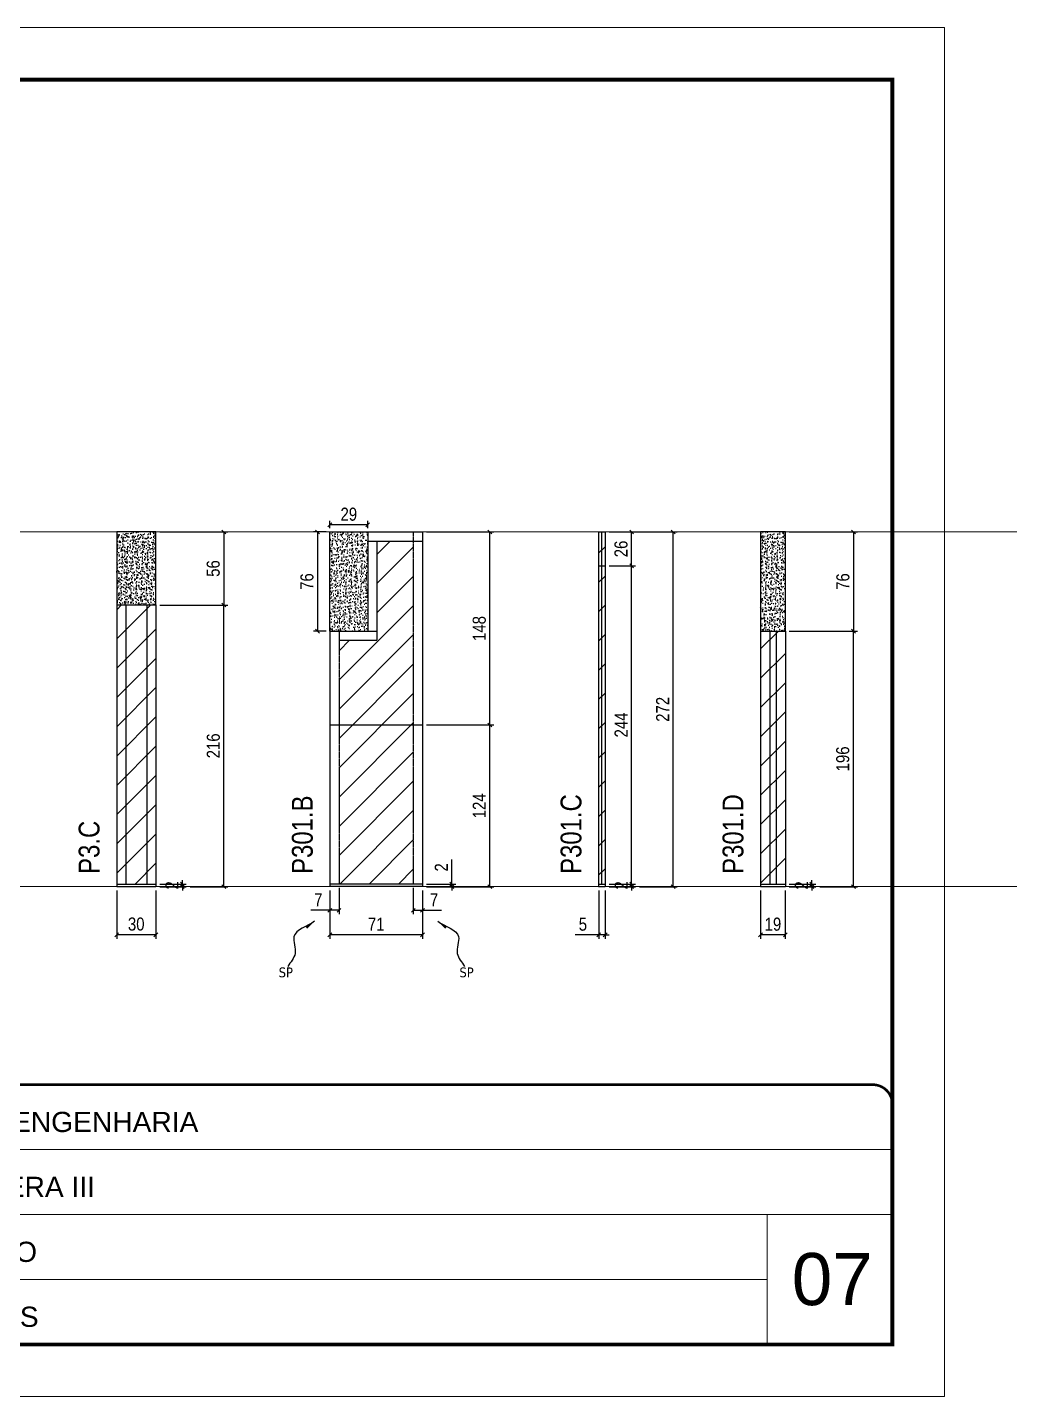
# Model space of a CAD drawing. Extents: x 2282 to 12463, y 760 to 16806.
# Drawn here: x 6850 to 7603, y 14543 to 15593 of the extents above; entities that cross this region are included whole.
import ezdxf

# ---------------------------------------------------------------- set-up
doc = ezdxf.new("R2010")
doc.units = 0
for name, pattern in [('CONTINUO', [0]), ('DASHED', [0.75, 0.5, -0.25]), ('HIDDEN', [0.375, 0.25, -0.125])]:
    doc.linetypes.add(name, pattern=pattern)
for name, color, linetype, lineweight in [('CARIMBO', 255, 'Continuous', 9), ('Folhas', 255, 'Continuous', 9), ('Hachura', 251, 'Continuous', 9), ('SARRAFO DE PRESSAO', 251, 'DASHED', 9)]:
    doc.layers.add(name, color=color, linetype=linetype, lineweight=lineweight)
for name, color, linetype in [('COTA', 241, 'Continuous'), ('NOMENCLATURA', 7, 'Continuous'), ('Painéis', 200, 'Continuous'), ('SARR_2.2x7', 40, 'Continuous'), ('SARR_EDITAR', 141, 'Continuous'), ('texto', 7, 'Continuous')]:
    doc.layers.add(name, color=color, linetype=linetype)
doc.styles.add('ARIAL', font='arial.ttf')
doc.styles.add('ARIAL_NARROW', font='ARIALN.TTF', dxfattribs={"height": 0.2})
doc.styles.add('COTA TECNICA', font='techl___.ttf', dxfattribs={"height": 10})
doc.styles.add('COTA TECNICA-50', font='techl___.ttf', dxfattribs={"height": 10})
doc.styles.get("Standard").update_dxf_attribs({"font": 'arial.ttf'})
doc.styles.add('Tecnologia', font='')
doc.styles.get('Tecnologia').set_extended_font_data('Forgotten Futurist')
doc.dimstyles.new('COTA PAINEL-50', dxfattribs={"dimtxt": 10, "dimasz": 3, "dimexe": 3, "dimexo": 3, "dimgap": 3, "dimtad": 1, "dimdec": 1, "dimzin": 12, "dimdsep": 46, "dimtxsty": 'COTA TECNICA-50', "dimblk1": 'OBLIQUE', "dimblk2": 'OBLIQUE', "dimsah": 1, "dimcen": 0.9, "dimclrd": 4, "dimclre": 4, "dimclrt": 240, "dimadec": 1, "dimazin": 3, "dimtfac": 1, "dimtdec": 1, "dimtmove": 0, "dimatfit": 3, "dimfxl": 1, "dimtolj": 1, "dimtzin": 12, "dimarcsym": 0})
doc.dimstyles.new('PAINEL', dxfattribs={"dimtxt": 10, "dimasz": 3, "dimexe": 3, "dimexo": 3, "dimgap": 3, "dimtad": 1, "dimdec": 1, "dimzin": 12, "dimdsep": 46, "dimtxsty": 'COTA TECNICA', "dimblk1": 'OBLIQUE', "dimblk2": 'OBLIQUE', "dimsah": 1, "dimcen": 0.9, "dimclrd": 4, "dimclre": 4, "dimclrt": 240, "dimadec": 1, "dimazin": 3, "dimtfac": 1, "dimtdec": 1, "dimtmove": 0, "dimatfit": 3, "dimfxl": 1, "dimtolj": 1, "dimtzin": 12, "dimarcsym": 0})
doc.dimstyles.get("Standard").update_dxf_attribs({"dimtxt": 0.18, "dimasz": 0.18, "dimexe": 0.18, "dimexo": 0.0625, "dimgap": 0.09, "dimtad": 0, "dimtih": 1, "dimtoh": 1, "dimdec": 4, "dimzin": 0, "dimdsep": 46, "dimtxsty": 'Standard', "dimcen": 0.09, "dimadec": 0, "dimazin": 0, "dimtfac": 1, "dimtdec": 4, "dimtofl": 0, "dimtmove": 0, "dimatfit": 3, "dimfxl": 1, "dimtolj": 1, "dimtzin": 0, "dimarcsym": 0})
pattern_1 = [(45, (0, 3445.725), (-11.22532, 11.22532), [])]

# ---------------------------------------------------------------- blocks, each defined once
blk = doc.blocks.new('9999999999')
at = {"color": 30, "linetype": 'CONTINUO'}
for p, q in [((98564.6, 34230.2), (98564.6, 34429.4)), ((98564.6, 34379.6), (99584, 34379.6)), ((98564.6, 34329.8), (99488, 34329.8)), ((99584, 34329.8), (99488, 34329.8)), ((99488, 34329.8), (99488, 34230.2)), ((98564.6, 34280), (99488, 34280))]:
    blk.add_line(p, q, dxfattribs=at)
at = {"color": 30, "linetype": 'CONTINUO', "const_width": 2}
blk.add_lwpolyline([(99584, 34230.2), (99584, 34414.4, 0.414214), (99569, 34429.4), (98229, 34429.4, 0.414214), (98214, 34414.4), (98214, 34245.2, 0.414214), (98229, 34230.2), (99584, 34230.2)], format="xyb", dxfattribs=at)
at = {"layer": 'Folhas'}
blk.add_lwpolyline([(98139, 34190.2), (99624, 34190.2), (99624, 35240.2), (98139, 35240.2)], close=True, dxfattribs=at)
at = {"layer": 'Folhas', "color": 30, "const_width": 3}
blk.add_lwpolyline([(98214, 34230.2), (99584, 34230.2), (99584, 35200.2), (98214, 35200.2)], close=True, dxfattribs=at)
at = {"color": 7, "linetype": 'Continuous', "ltscale": 5, "style": 'ARIAL'}
for s, height, p in [('UNITÁ ENGENHARIA', 15.483, (98837.7, 34393.1)), ('ITAQUERA III', 15.483, (98837.7, 34343.3)), ('TÉRREO', 15.48, (98837.7, 34293.5)), ('NOVA SISTEMAS CONSTRUTIVOS', 11.059, (98263.2, 34267.2)), ('PILARES', 15.48, (98837.7, 34243.7))]:
    blk.add_text(s, height=height, dxfattribs=at).set_placement(p)
at = {"layer": 'Folhas', "color": 7, "style": 'Tecnologia', "width": 1.5}
for s, p in [('CLIENTE:', (98573.7, 34397.2)), ('OBRA:', (98573.7, 34347.3)), ('PAVIMENTO:', (98573.7, 34297.5)), ('PROJETO:', (98573.7, 34247.7))]:
    blk.add_text(s, height=14, dxfattribs=at).set_placement(p)
blk = doc.blocks.new('_Oblique')
at = {"color": 0, "linetype": 'ByBlock', "lineweight": -2}
blk.add_line((-0.5, -0.5), (0.5, 0.5), dxfattribs=at)
blk = doc.blocks.new('*D82')
at = {"layer": 'COTA', "color": 4, "lineweight": -2, "transparency": 16777216}
for p, q in [((6951.3, 14935.6), (6971.7, 14935.6)), ((6951.3, 14933.6), (6971.7, 14933.6)), ((6968.7, 14935.6), (6968.7, 14938.6)), ((6968.7, 14933.6), (6968.7, 14935.6)), ((6968.7, 14933.6), (6968.7, 14930.6))]:
    blk.add_line(p, q, dxfattribs=at)
at = {"layer": 'Defpoints', "color": 0, "transparency": 16777216}
for p in [(6948.3, 14935.6), (6948.3, 14933.6), (6968.7, 14935.6)]:
    blk.add_point(p, dxfattribs=at)
at = {"layer": 'COTA', "color": 4, "lineweight": -2, "transparency": 16777216, "xscale": 3, "yscale": 3, "zscale": 3}
for p, rotation in [((6968.7, 14935.6), 270), ((6968.7, 14933.6), 90)]:
    blk.add_blockref('_Oblique', p, dxfattribs=dict(at, rotation=rotation))
at = {"layer": 'COTA', "color": 240, "transparency": 16777216, "insert": (6960.7, 14934.6), "char_height": 10, "attachment_point": 5, "rotation": 90, "style": 'COTA TECNICA-50'}
blk.add_mtext('\\A1;2', dxfattribs=at)
blk = doc.blocks.new('*D83')
at = {"layer": 'COTA', "color": 4, "linetype": 'ByBlock', "lineweight": -2, "transparency": 16777216}
for p, q in [((6951.3, 15149.6), (7003.6, 15149.6)), ((7000.6, 14933.6), (7000.6, 15149.6)), ((6974.7, 14933.6), (7003.6, 14933.6))]:
    blk.add_line(p, q, dxfattribs=at)
at = {"layer": 'Defpoints', "color": 0, "linetype": 'ByBlock', "transparency": 16777216}
for p in [(6948.3, 15149.6), (7000.6, 15149.6), (6971.7, 14933.6)]:
    blk.add_point(p, dxfattribs=at)
at = {"layer": 'COTA', "color": 4, "linetype": 'ByBlock', "lineweight": -2, "transparency": 16777216, "xscale": 3, "yscale": 3, "zscale": 3}
for p, rotation in [((7000.6, 15149.6), 90), ((7000.6, 14933.6), 270)]:
    blk.add_blockref('_Oblique', p, dxfattribs=dict(at, rotation=rotation))
at = {"layer": 'COTA', "color": 240, "linetype": 'ByBlock', "transparency": 16777216, "insert": (6992.5, 15041.6), "char_height": 10, "attachment_point": 5, "rotation": 90, "style": 'COTA TECNICA'}
blk.add_mtext('\\A1;216', dxfattribs=at)
blk = doc.blocks.new('*D105')
at = {"layer": 'COTA', "color": 4, "linetype": 'ByBlock', "lineweight": -2, "transparency": 16777216}
for p, q in [((6918.3, 14930.6), (6918.3, 14893.7)), ((6948.3, 14930.6), (6948.3, 14893.7)), ((6948.3, 14896.7), (6918.3, 14896.7))]:
    blk.add_line(p, q, dxfattribs=at)
at = {"layer": 'Defpoints', "color": 0, "linetype": 'ByBlock', "transparency": 16777216}
for p in [(6918.3, 14933.6), (6948.3, 14933.6), (6918.3, 14896.7)]:
    blk.add_point(p, dxfattribs=at)
at = {"layer": 'COTA', "color": 4, "linetype": 'ByBlock', "lineweight": -2, "transparency": 16777216, "xscale": 3, "yscale": 3, "zscale": 3, "rotation": 180}
blk.add_blockref('_Oblique', (6918.3, 14896.7), dxfattribs=at)
at = {"layer": 'COTA', "color": 4, "linetype": 'ByBlock', "lineweight": -2, "transparency": 16777216, "xscale": 3, "yscale": 3, "zscale": 3}
blk.add_blockref('_Oblique', (6948.3, 14896.7), dxfattribs=at)
at = {"layer": 'COTA', "color": 240, "linetype": 'ByBlock', "transparency": 16777216, "insert": (6933.3, 14904.9), "char_height": 10, "attachment_point": 5, "style": 'COTA TECNICA'}
blk.add_mtext('\\A1;30', dxfattribs=at)
blk = doc.blocks.new('*D106')
at = {"layer": 'COTA', "color": 4, "lineweight": -2, "transparency": 16777216}
for p, q in [((6951.3, 15205.6), (7003.6, 15205.6)), ((7000.6, 15205.6), (7000.6, 15149.6)), ((6951.3, 15149.6), (7003.6, 15149.6))]:
    blk.add_line(p, q, dxfattribs=at)
at = {"layer": 'Defpoints', "color": 0, "transparency": 16777216}
for p in [(6948.3, 15205.6), (6948.3, 15149.6), (7000.6, 15149.6)]:
    blk.add_point(p, dxfattribs=at)
at = {"layer": 'COTA', "color": 4, "lineweight": -2, "transparency": 16777216, "xscale": 3, "yscale": 3, "zscale": 3}
for p, rotation in [((7000.6, 15205.6), 90), ((7000.6, 15149.6), 270)]:
    blk.add_blockref('_Oblique', p, dxfattribs=dict(at, rotation=rotation))
at = {"layer": 'COTA', "color": 240, "transparency": 16777216, "insert": (6992.4, 15177.6), "char_height": 10, "attachment_point": 5, "rotation": 90, "style": 'COTA TECNICA'}
blk.add_mtext('\\A1;56', dxfattribs=at)
blk = doc.blocks.new('*D84')
at = {"layer": 'COTA', "color": 4, "lineweight": -2, "transparency": 16777216}
for p, q in [((7175.4, 14935.6), (7175.4, 14954.5)), ((7155.9, 14935.6), (7178.4, 14935.6)), ((7155.9, 14933.6), (7178.4, 14933.6)), ((7175.4, 14933.6), (7175.4, 14935.6)), ((7175.4, 14933.6), (7175.4, 14930.6))]:
    blk.add_line(p, q, dxfattribs=at)
at = {"layer": 'Defpoints', "color": 0, "transparency": 16777216}
for p in [(7152.9, 14935.6), (7152.9, 14933.6), (7175.4, 14933.6)]:
    blk.add_point(p, dxfattribs=at)
at = {"layer": 'COTA', "color": 4, "lineweight": -2, "transparency": 16777216, "xscale": 3, "yscale": 3, "zscale": 3}
for p, rotation in [((7175.4, 14935.6), 270), ((7175.4, 14933.6), 90)]:
    blk.add_blockref('_Oblique', p, dxfattribs=dict(at, rotation=rotation))
at = {"layer": 'COTA', "color": 240, "transparency": 16777216, "insert": (7167.4, 14948.4), "char_height": 10, "attachment_point": 5, "rotation": 90, "style": 'COTA TECNICA-50'}
blk.add_mtext('\\A1;2', dxfattribs=at)
blk = doc.blocks.new('*D85')
at = {"layer": 'COTA', "color": 4, "linetype": 'ByBlock', "lineweight": -2, "transparency": 16777216}
for p, q in [((7155.9, 15057.6), (7207.6, 15057.6)), ((7204.6, 14933.6), (7204.6, 15057.6)), ((7155.9, 14933.6), (7207.6, 14933.6))]:
    blk.add_line(p, q, dxfattribs=at)
at = {"layer": 'Defpoints', "color": 0, "linetype": 'ByBlock', "transparency": 16777216}
for p in [(7152.9, 15057.6), (7204.6, 15057.6), (7152.9, 14933.6)]:
    blk.add_point(p, dxfattribs=at)
at = {"layer": 'COTA', "color": 4, "linetype": 'ByBlock', "lineweight": -2, "transparency": 16777216, "xscale": 3, "yscale": 3, "zscale": 3}
for p, rotation in [((7204.6, 15057.6), 90), ((7204.6, 14933.6), 270)]:
    blk.add_blockref('_Oblique', p, dxfattribs=dict(at, rotation=rotation))
at = {"layer": 'COTA', "color": 240, "linetype": 'ByBlock', "transparency": 16777216, "insert": (7196.5, 14995.6), "char_height": 10, "attachment_point": 5, "rotation": 90, "style": 'COTA TECNICA'}
blk.add_mtext('\\A1;124', dxfattribs=at)
blk = doc.blocks.new('*D107')
at = {"layer": 'COTA', "color": 4, "linetype": 'ByBlock', "lineweight": -2, "transparency": 16777216}
for p, q in [((7155.9, 15205.6), (7207.6, 15205.6)), ((7204.6, 15057.6), (7204.6, 15205.6)), ((7155.9, 15057.6), (7207.6, 15057.6))]:
    blk.add_line(p, q, dxfattribs=at)
at = {"layer": 'Defpoints', "color": 0, "linetype": 'ByBlock', "transparency": 16777216}
for p in [(7152.9, 15205.6), (7204.6, 15205.6), (7152.9, 15057.6)]:
    blk.add_point(p, dxfattribs=at)
at = {"layer": 'COTA', "color": 4, "linetype": 'ByBlock', "lineweight": -2, "transparency": 16777216, "xscale": 3, "yscale": 3, "zscale": 3}
for p, rotation in [((7204.6, 15205.6), 90), ((7204.6, 15057.6), 270)]:
    blk.add_blockref('_Oblique', p, dxfattribs=dict(at, rotation=rotation))
at = {"layer": 'COTA', "color": 240, "linetype": 'ByBlock', "transparency": 16777216, "insert": (7196.5, 15131.6), "char_height": 10, "attachment_point": 5, "rotation": 90, "style": 'COTA TECNICA'}
blk.add_mtext('\\A1;148', dxfattribs=at)
blk = doc.blocks.new('*D112')
at = {"layer": 'COTA', "color": 4, "linetype": 'ByBlock', "lineweight": -2, "transparency": 16777216}
for p, q in [((7081.9, 14930.6), (7081.9, 14893.7)), ((7152.9, 14930.6), (7152.9, 14893.7)), ((7152.9, 14896.7), (7081.9, 14896.7))]:
    blk.add_line(p, q, dxfattribs=at)
at = {"layer": 'Defpoints', "color": 0, "linetype": 'ByBlock', "transparency": 16777216}
for p in [(7081.9, 14933.6), (7152.9, 14933.6), (7081.9, 14896.7)]:
    blk.add_point(p, dxfattribs=at)
at = {"layer": 'COTA', "color": 4, "linetype": 'ByBlock', "lineweight": -2, "transparency": 16777216, "xscale": 3, "yscale": 3, "zscale": 3, "rotation": 180}
blk.add_blockref('_Oblique', (7081.9, 14896.7), dxfattribs=at)
at = {"layer": 'COTA', "color": 4, "linetype": 'ByBlock', "lineweight": -2, "transparency": 16777216, "xscale": 3, "yscale": 3, "zscale": 3}
blk.add_blockref('_Oblique', (7152.9, 14896.7), dxfattribs=at)
at = {"layer": 'COTA', "color": 240, "linetype": 'ByBlock', "transparency": 16777216, "insert": (7117.4, 14904.8), "char_height": 10, "attachment_point": 5, "style": 'COTA TECNICA'}
blk.add_mtext('\\A1;71', dxfattribs=at)
blk = doc.blocks.new('*D89')
at = {"layer": 'COTA', "color": 4, "lineweight": -2, "transparency": 16777216}
for p, q in [((7088.9, 14932.6), (7088.9, 14912.5)), ((7081.9, 14930.6), (7081.9, 14912.5)), ((7081.9, 14915.5), (7067.2, 14915.5)), ((7088.9, 14915.5), (7081.9, 14915.5))]:
    blk.add_line(p, q, dxfattribs=at)
at = {"layer": 'Defpoints', "color": 0, "transparency": 16777216}
for p in [(7081.9, 14933.6), (7088.9, 14935.6), (7081.9, 14915.5)]:
    blk.add_point(p, dxfattribs=at)
at = {"layer": 'COTA', "color": 4, "lineweight": -2, "transparency": 16777216, "xscale": 3, "yscale": 3, "zscale": 3, "rotation": 180}
blk.add_blockref('_Oblique', (7081.9, 14915.5), dxfattribs=at)
at = {"layer": 'COTA', "color": 4, "lineweight": -2, "transparency": 16777216, "xscale": 3, "yscale": 3, "zscale": 3}
blk.add_blockref('_Oblique', (7088.9, 14915.5), dxfattribs=at)
at = {"layer": 'COTA', "color": 240, "transparency": 16777216, "insert": (7073, 14923.5), "char_height": 10, "attachment_point": 5, "style": 'COTA TECNICA-50'}
blk.add_mtext('\\A1;7', dxfattribs=at)
blk = doc.blocks.new('*D113')
at = {"layer": 'COTA', "color": 4, "lineweight": -2, "transparency": 16777216}
for p, q in [((7078.9, 15205.6), (7069.4, 15205.6)), ((7072.4, 15205.6), (7072.4, 15129.6)), ((7078.9, 15129.6), (7069.4, 15129.6))]:
    blk.add_line(p, q, dxfattribs=at)
at = {"layer": 'Defpoints', "color": 0, "transparency": 16777216}
for p in [(7081.9, 15205.6), (7072.4, 15129.6), (7081.9, 15129.6)]:
    blk.add_point(p, dxfattribs=at)
at = {"layer": 'COTA', "color": 4, "lineweight": -2, "transparency": 16777216, "xscale": 3, "yscale": 3, "zscale": 3}
for p, rotation in [((7072.4, 15205.6), 90), ((7072.4, 15129.6), 270)]:
    blk.add_blockref('_Oblique', p, dxfattribs=dict(at, rotation=rotation))
at = {"layer": 'COTA', "color": 240, "transparency": 16777216, "insert": (7064.3, 15167.6), "char_height": 10, "attachment_point": 5, "rotation": 90, "style": 'COTA TECNICA'}
blk.add_mtext('\\A1;76', dxfattribs=at)
blk = doc.blocks.new('*D114')
at = {"layer": 'COTA', "color": 4, "lineweight": -2, "transparency": 16777216}
for p, q in [((7081.9, 15208.6), (7081.9, 15214.1)), ((7110.9, 15211.1), (7081.9, 15211.1)), ((7110.9, 15208.6), (7110.9, 15214.1))]:
    blk.add_line(p, q, dxfattribs=at)
at = {"layer": 'Defpoints', "color": 0, "transparency": 16777216}
for p in [(7081.9, 15211.1), (7081.9, 15205.6), (7110.9, 15205.6)]:
    blk.add_point(p, dxfattribs=at)
at = {"layer": 'COTA', "color": 4, "lineweight": -2, "transparency": 16777216, "xscale": 3, "yscale": 3, "zscale": 3, "rotation": 180}
blk.add_blockref('_Oblique', (7081.9, 15211.1), dxfattribs=at)
at = {"layer": 'COTA', "color": 4, "lineweight": -2, "transparency": 16777216, "xscale": 3, "yscale": 3, "zscale": 3}
blk.add_blockref('_Oblique', (7110.9, 15211.1), dxfattribs=at)
at = {"layer": 'COTA', "color": 240, "transparency": 16777216, "insert": (7096.4, 15219.2), "char_height": 10, "attachment_point": 5, "style": 'COTA TECNICA'}
blk.add_mtext('\\A1;29', dxfattribs=at)
blk = doc.blocks.new('*D90')
at = {"layer": 'COTA', "color": 4, "lineweight": -2, "transparency": 16777216}
for p, q in [((7145.9, 14932.6), (7145.9, 14912.5)), ((7152.9, 14930.6), (7152.9, 14912.5)), ((7145.9, 14915.5), (7152.9, 14915.5)), ((7152.9, 14915.5), (7167.6, 14915.5))]:
    blk.add_line(p, q, dxfattribs=at)
at = {"layer": 'Defpoints', "color": 0, "transparency": 16777216}
for p in [(7145.9, 14935.6), (7152.9, 14933.6), (7152.9, 14915.5)]:
    blk.add_point(p, dxfattribs=at)
at = {"layer": 'COTA', "color": 4, "lineweight": -2, "transparency": 16777216, "xscale": 3, "yscale": 3, "zscale": 3, "rotation": 180}
blk.add_blockref('_Oblique', (7145.9, 14915.5), dxfattribs=at)
at = {"layer": 'COTA', "color": 4, "lineweight": -2, "transparency": 16777216, "xscale": 3, "yscale": 3, "zscale": 3}
blk.add_blockref('_Oblique', (7152.9, 14915.5), dxfattribs=at)
at = {"layer": 'COTA', "color": 240, "transparency": 16777216, "insert": (7161.8, 14923.5), "char_height": 10, "attachment_point": 5, "style": 'COTA TECNICA-50'}
blk.add_mtext('\\A1;7', dxfattribs=at)
blk = doc.blocks.new('*D87')
at = {"layer": 'COTA', "color": 4, "lineweight": -2, "transparency": 16777216}
for p, q in [((7434.3, 14935.6), (7454.7, 14935.6)), ((7434.3, 14933.6), (7454.7, 14933.6)), ((7451.7, 14935.6), (7451.7, 14938.6)), ((7451.7, 14933.6), (7451.7, 14935.6)), ((7451.7, 14933.6), (7451.7, 14930.6))]:
    blk.add_line(p, q, dxfattribs=at)
at = {"layer": 'Defpoints', "color": 0, "transparency": 16777216}
for p in [(7431.3, 14935.6), (7431.3, 14933.6), (7451.7, 14935.6)]:
    blk.add_point(p, dxfattribs=at)
at = {"layer": 'COTA', "color": 4, "lineweight": -2, "transparency": 16777216, "xscale": 3, "yscale": 3, "zscale": 3}
for p, rotation in [((7451.7, 14935.6), 270), ((7451.7, 14933.6), 90)]:
    blk.add_blockref('_Oblique', p, dxfattribs=dict(at, rotation=rotation))
at = {"layer": 'COTA', "color": 240, "transparency": 16777216, "insert": (7443.7, 14934.6), "char_height": 10, "attachment_point": 5, "rotation": 90, "style": 'COTA TECNICA-50'}
blk.add_mtext('\\A1;2', dxfattribs=at)
blk = doc.blocks.new('*D88')
at = {"layer": 'COTA', "color": 4, "linetype": 'ByBlock', "lineweight": -2, "transparency": 16777216}
for p, q in [((7454, 15129.6), (7486.6, 15129.6)), ((7483.6, 14933.6), (7483.6, 15129.6)), ((7457.7, 14933.6), (7486.6, 14933.6))]:
    blk.add_line(p, q, dxfattribs=at)
at = {"layer": 'Defpoints', "color": 0, "linetype": 'ByBlock', "transparency": 16777216}
for p in [(7451, 15129.6), (7483.6, 15129.6), (7454.7, 14933.6)]:
    blk.add_point(p, dxfattribs=at)
at = {"layer": 'COTA', "color": 4, "linetype": 'ByBlock', "lineweight": -2, "transparency": 16777216, "xscale": 3, "yscale": 3, "zscale": 3}
for p, rotation in [((7483.6, 15129.6), 90), ((7483.6, 14933.6), 270)]:
    blk.add_blockref('_Oblique', p, dxfattribs=dict(at, rotation=rotation))
at = {"layer": 'COTA', "color": 240, "linetype": 'ByBlock', "transparency": 16777216, "insert": (7475.4, 15031.6), "char_height": 10, "attachment_point": 5, "rotation": 90, "style": 'COTA TECNICA'}
blk.add_mtext('\\A1;196', dxfattribs=at)
blk = doc.blocks.new('*D110')
at = {"layer": 'COTA', "color": 4, "linetype": 'ByBlock', "lineweight": -2, "transparency": 16777216}
for p, q in [((7412.3, 14930.6), (7412.3, 14893.7)), ((7431.3, 14930.6), (7431.3, 14893.7)), ((7431.3, 14896.7), (7412.3, 14896.7))]:
    blk.add_line(p, q, dxfattribs=at)
at = {"layer": 'Defpoints', "color": 0, "linetype": 'ByBlock', "transparency": 16777216}
for p in [(7412.3, 14933.6), (7431.3, 14933.6), (7412.3, 14896.7)]:
    blk.add_point(p, dxfattribs=at)
at = {"layer": 'COTA', "color": 4, "linetype": 'ByBlock', "lineweight": -2, "transparency": 16777216, "xscale": 3, "yscale": 3, "zscale": 3, "rotation": 180}
blk.add_blockref('_Oblique', (7412.3, 14896.7), dxfattribs=at)
at = {"layer": 'COTA', "color": 4, "linetype": 'ByBlock', "lineweight": -2, "transparency": 16777216, "xscale": 3, "yscale": 3, "zscale": 3}
blk.add_blockref('_Oblique', (7431.3, 14896.7), dxfattribs=at)
at = {"layer": 'COTA', "color": 240, "linetype": 'ByBlock', "transparency": 16777216, "insert": (7421.8, 14904.8), "char_height": 10, "attachment_point": 5, "style": 'COTA TECNICA'}
blk.add_mtext('\\A1;19', dxfattribs=at)
blk = doc.blocks.new('*D111')
at = {"layer": 'COTA', "color": 4, "lineweight": -2, "transparency": 16777216}
for p, q in [((7434.3, 15205.6), (7486.6, 15205.6)), ((7483.6, 15205.6), (7483.6, 15129.6)), ((7434.3, 15129.6), (7486.6, 15129.6))]:
    blk.add_line(p, q, dxfattribs=at)
at = {"layer": 'Defpoints', "color": 0, "transparency": 16777216}
for p in [(7431.3, 15205.6), (7431.3, 15129.6), (7483.6, 15129.6)]:
    blk.add_point(p, dxfattribs=at)
at = {"layer": 'COTA', "color": 4, "lineweight": -2, "transparency": 16777216, "xscale": 3, "yscale": 3, "zscale": 3}
for p, rotation in [((7483.6, 15205.6), 90), ((7483.6, 15129.6), 270)]:
    blk.add_blockref('_Oblique', p, dxfattribs=dict(at, rotation=rotation))
at = {"layer": 'COTA', "color": 240, "transparency": 16777216, "insert": (7475.5, 15167.6), "char_height": 10, "attachment_point": 5, "rotation": 90, "style": 'COTA TECNICA'}
blk.add_mtext('\\A1;76', dxfattribs=at)
blk = doc.blocks.new('*D79')
at = {"layer": 'COTA', "color": 4, "lineweight": -2, "transparency": 16777216}
for p, q in [((7296.1, 14935.6), (7316.4, 14935.6)), ((7296.1, 14933.6), (7316.4, 14933.6)), ((7313.4, 14935.6), (7313.4, 14938.6)), ((7313.4, 14933.6), (7313.4, 14935.6)), ((7313.4, 14933.6), (7313.4, 14930.6))]:
    blk.add_line(p, q, dxfattribs=at)
at = {"layer": 'Defpoints', "color": 0, "transparency": 16777216}
for p in [(7293.1, 14935.6), (7293.1, 14933.6), (7313.4, 14935.6)]:
    blk.add_point(p, dxfattribs=at)
at = {"layer": 'COTA', "color": 4, "lineweight": -2, "transparency": 16777216, "xscale": 3, "yscale": 3, "zscale": 3}
for p, rotation in [((7313.4, 14935.6), 270), ((7313.4, 14933.6), 90)]:
    blk.add_blockref('_Oblique', p, dxfattribs=dict(at, rotation=rotation))
at = {"layer": 'COTA', "color": 240, "transparency": 16777216, "insert": (7305.4, 14934.6), "char_height": 10, "attachment_point": 5, "rotation": 90, "style": 'COTA TECNICA-50'}
blk.add_mtext('\\A1;2', dxfattribs=at)
blk = doc.blocks.new('*D80')
at = {"layer": 'COTA', "color": 4, "linetype": 'ByBlock', "lineweight": -2, "transparency": 16777216}
for p, q in [((7315.7, 15205.6), (7348.3, 15205.6)), ((7345.3, 14933.6), (7345.3, 15205.6)), ((7319.4, 14933.6), (7348.3, 14933.6))]:
    blk.add_line(p, q, dxfattribs=at)
at = {"layer": 'Defpoints', "color": 0, "linetype": 'ByBlock', "transparency": 16777216}
for p in [(7312.7, 15205.6), (7345.3, 15205.6), (7316.4, 14933.6)]:
    blk.add_point(p, dxfattribs=at)
at = {"layer": 'COTA', "color": 4, "linetype": 'ByBlock', "lineweight": -2, "transparency": 16777216, "xscale": 3, "yscale": 3, "zscale": 3}
for p, rotation in [((7345.3, 15205.6), 90), ((7345.3, 14933.6), 270)]:
    blk.add_blockref('_Oblique', p, dxfattribs=dict(at, rotation=rotation))
at = {"layer": 'COTA', "color": 240, "linetype": 'ByBlock', "transparency": 16777216, "insert": (7337.2, 15069.6), "char_height": 10, "attachment_point": 5, "rotation": 90, "style": 'COTA TECNICA'}
blk.add_mtext('\\A1;272', dxfattribs=at)
blk = doc.blocks.new('*D102')
at = {"layer": 'COTA', "color": 4, "linetype": 'ByBlock', "lineweight": -2, "transparency": 16777216}
for p, q in [((7296.1, 15179.6), (7316.4, 15179.6)), ((7313.4, 14935.6), (7313.4, 15179.6)), ((7296.1, 14935.6), (7316.4, 14935.6))]:
    blk.add_line(p, q, dxfattribs=at)
at = {"layer": 'Defpoints', "color": 0, "linetype": 'ByBlock', "transparency": 16777216}
for p in [(7293.1, 15179.6), (7313.4, 15179.6), (7293.1, 14935.6)]:
    blk.add_point(p, dxfattribs=at)
at = {"layer": 'COTA', "color": 4, "linetype": 'ByBlock', "lineweight": -2, "transparency": 16777216, "xscale": 3, "yscale": 3, "zscale": 3}
for p, rotation in [((7313.4, 15179.6), 90), ((7313.4, 14935.6), 270)]:
    blk.add_blockref('_Oblique', p, dxfattribs=dict(at, rotation=rotation))
at = {"layer": 'COTA', "color": 240, "linetype": 'ByBlock', "transparency": 16777216, "insert": (7305.3, 15057.6), "char_height": 10, "attachment_point": 5, "rotation": 90, "style": 'COTA TECNICA'}
blk.add_mtext('\\A1;244', dxfattribs=at)
blk = doc.blocks.new('*D103')
at = {"layer": 'COTA', "color": 4, "linetype": 'ByBlock', "lineweight": -2, "transparency": 16777216}
for p, q in [((7288.1, 14930.6), (7288.1, 14893.7)), ((7293.1, 14930.6), (7293.1, 14893.7)), ((7288.1, 14896.7), (7270, 14896.7)), ((7293.1, 14896.7), (7288.1, 14896.7)), ((7293.1, 14896.7), (7296.1, 14896.7))]:
    blk.add_line(p, q, dxfattribs=at)
at = {"layer": 'Defpoints', "color": 0, "linetype": 'ByBlock', "transparency": 16777216}
for p in [(7288.1, 14933.6), (7293.1, 14933.6), (7288.1, 14896.7)]:
    blk.add_point(p, dxfattribs=at)
at = {"layer": 'COTA', "color": 4, "linetype": 'ByBlock', "lineweight": -2, "transparency": 16777216, "xscale": 3, "yscale": 3, "zscale": 3}
blk.add_blockref('_Oblique', (7288.1, 14896.7), dxfattribs=at)
at = {"layer": 'COTA', "color": 4, "linetype": 'ByBlock', "lineweight": -2, "transparency": 16777216, "xscale": 3, "yscale": 3, "zscale": 3, "rotation": 180}
blk.add_blockref('_Oblique', (7293.1, 14896.7), dxfattribs=at)
at = {"layer": 'COTA', "color": 240, "linetype": 'ByBlock', "transparency": 16777216, "insert": (7276, 14904.8), "char_height": 10, "attachment_point": 5, "style": 'COTA TECNICA'}
blk.add_mtext('\\A1;5', dxfattribs=at)
blk = doc.blocks.new('*D104')
at = {"layer": 'COTA', "color": 4, "linetype": 'ByBlock', "lineweight": -2, "transparency": 16777216}
for p, q in [((7296.1, 15205.6), (7316.4, 15205.6)), ((7313.4, 15179.6), (7313.4, 15205.6)), ((7296.1, 15179.6), (7316.4, 15179.6))]:
    blk.add_line(p, q, dxfattribs=at)
at = {"layer": 'Defpoints', "color": 0, "linetype": 'ByBlock', "transparency": 16777216}
for p in [(7293.1, 15205.6), (7313.4, 15205.6), (7293.1, 15179.6)]:
    blk.add_point(p, dxfattribs=at)
at = {"layer": 'COTA', "color": 4, "linetype": 'ByBlock', "lineweight": -2, "transparency": 16777216, "xscale": 3, "yscale": 3, "zscale": 3}
for p, rotation in [((7313.4, 15205.6), 90), ((7313.4, 15179.6), 270)]:
    blk.add_blockref('_Oblique', p, dxfattribs=dict(at, rotation=rotation))
at = {"layer": 'COTA', "color": 240, "linetype": 'ByBlock', "transparency": 16777216, "insert": (7305.3, 15192.6), "char_height": 10, "attachment_point": 5, "rotation": 90, "style": 'COTA TECNICA'}
blk.add_mtext('\\A1;26', dxfattribs=at)

msp = doc.modelspace()

# ---------------------------------------------------------------- hatches: boundary and pattern name
at = {"layer": 'COTA'}
h = msp.add_hatch(dxfattribs=at)
h.set_pattern_fill('AR-CONC', color=256, scale=0.03)
h.set_pattern_definition([(50, (1223.2913, -60), (5.4655401, -0.4781726), [0.5715, -6.2865]), (355, (1223.291, -60), (-1.0573026, 5.7317054), [0.4572, -5.0292175]), (100.451445, (1223.7467, -60.04), (4.4082374, 5.2535326), [0.4857003, -5.3427073]), (46.1842, (1223.291, -58.476), (8.1323712, -1.2612698), [0.85725, -9.42975]), (96.63556, (1223.969, -58.581), (7.122124, 7.4227837), [0.7285507, -8.0140682]), (351.18415, (1223.291, -58.476), (7.122124, 7.4227837), [0.685799, -7.543792]), (21, (1224.0533, -58.857), (4.5484317, -3.067956), [0.5715, -6.2865]), (326, (1224.053, -58.857), (1.8540609, 5.525639), [0.4572, -5.0292]), (71.451445, (1224.4323, -59.1127), (6.4024926, 2.457683), [0.4857003, -5.3426981]), (37.5, (1223.2913, -60), (0.0926581, 2.53665117), [0, -4.96824, 0, -5.1054, 0, -5.04825]), (7.5, (1223.2913, -60), (2.00458988, 3.00541724), [0, -2.91084, 0, -4.85394, 0, -1.92405]), (327.5, (1221.592, -60), (4.06771786, -0.17186232), [0, -1.905, 0, -5.9436, 0, -7.8867]), (317.5, (1220.83, -60), (4.44387544, 0.7627947), [0, -2.4765, 0, -3.94716, 0, -5.6007])])
h.paths.add_polyline_path([(6948.32, 15205.65), (6918.32, 15205.65), (6918.32, 15149.65), (6948.32, 15149.65)])
h = msp.add_hatch(dxfattribs=at)
h.set_pattern_fill('AR-CONC', color=256, scale=0.03)
h.set_pattern_definition([(50, (0, 3445.7253), (5.46554, -0.4781726), [0.5715, -6.2865]), (355, (0, 3445.7253), (-1.0573026, 5.7317054), [0.4572, -5.0292175]), (100.451445, (0.4555, 3445.6855), (4.4082374, 5.2535326), [0.4857003, -5.3427073]), (46.1842, (0, 3447.249), (8.1323712, -1.26127), [0.85725, -9.42975]), (96.63556, (0.678, 3447.144), (7.122124, 7.4227837), [0.7285507, -8.014068]), (351.18415, (0, 3447.249), (7.122124, 7.4227837), [0.685799, -7.543792]), (21, (0.762, 3446.8683), (4.5484317, -3.067956), [0.5715, -6.2865]), (326, (0.762, 3446.8683), (1.8540609, 5.525639), [0.4572, -5.0292]), (71.451445, (1.141, 3446.6127), (6.4024926, 2.457683), [0.4857003, -5.3426981]), (37.5, (0, 3445.7253), (0.0926581, 2.53665117), [0, -4.96824, 0, -5.1054, 0, -5.04825]), (7.5, (0, 3445.7253), (2.0045899, 3.00541724), [0, -2.91084, 0, -4.85394, 0, -1.92405]), (327.5, (-1.6993, 3445.7253), (4.06771786, -0.17186232), [0, -1.905, 0, -5.9436, 0, -7.8867]), (317.5, (-2.4613, 3445.7253), (4.4438754, 0.7627947), [0, -2.4765, 0, -3.94716, 0, -5.6007])])
h.paths.add_polyline_path([(7081.9, 15129.65), (7110.9, 15129.65), (7110.9, 15205.65), (7081.9, 15205.65)])
h = msp.add_hatch(dxfattribs=at)
h.set_pattern_fill('AR-CONC', color=256, scale=0.03)
h.set_pattern_definition([(50, (1706.29, -60), (5.4655401, -0.4781726), [0.5715, -6.2865]), (355, (1706.29, -60), (-1.0573026, 5.7317054), [0.4572, -5.0292175]), (100.451445, (1706.7455, -60.04), (4.4082374, 5.2535326), [0.4857003, -5.3427073]), (46.1842, (1706.29, -58.476), (8.1323712, -1.2612698), [0.85725, -9.42975]), (96.63556, (1706.968, -58.581), (7.122124, 7.4227837), [0.7285507, -8.0140682]), (351.18415, (1706.29, -58.476), (7.122124, 7.4227837), [0.685799, -7.543792]), (21, (1707.052, -58.857), (4.5484317, -3.067956), [0.5715, -6.2865]), (326, (1707.052, -58.857), (1.8540609, 5.525639), [0.4572, -5.0292]), (71.451445, (1707.431, -59.1127), (6.4024926, 2.457683), [0.4857003, -5.3426981]), (37.5, (1706.29, -60), (0.0926581, 2.53665117), [0, -4.96824, 0, -5.1054, 0, -5.04825]), (7.5, (1706.29, -60), (2.00458988, 3.00541724), [0, -2.91084, 0, -4.85394, 0, -1.92405]), (327.5, (1704.5908, -60), (4.06771786, -0.17186232), [0, -1.905, 0, -5.9436, 0, -7.8867]), (317.5, (1703.8288, -60), (4.44387544, 0.7627947), [0, -2.4765, 0, -3.94716, 0, -5.6007])])
h.paths.add_polyline_path([(7431.32, 15205.65), (7412.32, 15205.65), (7412.32, 15129.65), (7431.32, 15129.65)])
at = {"layer": 'Hachura', "linetype": 'ByBlock'}
h = msp.add_hatch(dxfattribs=at)
h.set_pattern_fill('ANSI31', color=256, scale=5)
h.set_pattern_definition([(45, (-122.545, 3445.725), (-11.22532, 11.22532), [])])
h.paths.add_polyline_path([(7290.55, 14935.65), (7293.05, 14935.65), (7293.05, 15179.65), (7290.55, 15179.65)])
h.paths.add_polyline_path([(7290.55, 15179.65), (7288.05, 15179.65), (7288.05, 14935.65), (7290.55, 14935.65)])
h.paths.add_polyline_path([(7288.05, 15179.65), (7290.55, 15179.65), (7290.55, 15205.65), (7288.05, 15205.65)])
h.paths.add_polyline_path([(7290.55, 15179.65), (7293.05, 15179.65), (7293.05, 15205.65), (7290.55, 15205.65)])
h = msp.add_hatch(dxfattribs=at)
h.set_pattern_fill('ANSI31', color=256, scale=5)
h.set_pattern_definition(pattern_1)
h.paths.add_polyline_path([(7145.9, 15057.65), (7088.9, 15057.65), (7088.9, 14935.65), (7145.9, 14935.65)])
h.paths.add_polyline_path([(7145.9, 15198.65), (7117.9, 15198.65), (7117.9, 15129.65), (7117.9, 15122.65), (7088.9, 15122.65), (7088.9, 15057.65), (7145.9, 15057.65)])
h = msp.add_hatch(dxfattribs=at)
h.set_pattern_fill('ANSI31', color=256, scale=5)
h.set_pattern_definition(pattern_1)
h.paths.add_polyline_path([(6948.32, 15149.65), (6941.32, 15149.65), (6941.32, 14935.65), (6948.32, 14935.65)])
h.paths.add_polyline_path([(6941.32, 15149.65), (6925.32, 15149.65), (6925.32, 14935.65), (6941.32, 14935.65)])
h.paths.add_polyline_path([(6918.32, 14935.65), (6925.32, 14935.65), (6925.32, 15149.65), (6918.32, 15149.65)])
h = msp.add_hatch(dxfattribs=at)
h.set_pattern_fill('ANSI31', color=256, scale=5)
h.set_pattern_definition([(45, (142.417, 3445.725), (-11.22532, 11.22532), [])])
h.paths.add_polyline_path([(7431.32, 15129.65), (7424.32, 15129.65), (7424.32, 14935.65), (7431.32, 14935.65)])
h.paths.add_polyline_path([(7419.32, 14935.65), (7424.32, 14935.65), (7424.32, 15129.65), (7419.32, 15129.65)])
h.paths.add_polyline_path([(7412.32, 14935.65), (7419.32, 14935.65), (7419.32, 15129.65), (7412.32, 15129.65)])

# ---------------------------------------------------------------- linework, layer by layer
at = {"layer": 'CARIMBO', "color": 3}
for p, q in [((4483.39, 15205.65), (9611.68, 15205.65)), ((4483.39, 14933.65), (9611.68, 14933.65))]:
    msp.add_line(p, q, dxfattribs=at)
at = {"layer": 'COTA'}
for p, q in [((7081.9, 15129.65), (7081.9, 15205.65)), ((7081.9, 15205.65), (7110.9, 15205.65)), ((7110.9, 15129.65), (7117.9, 15129.65)), ((7117.9, 15129.65), (7117.9, 15122.65))]:
    msp.add_line(p, q, dxfattribs=at)
for points in [[(6918.32, 15149.65), (6948.32, 15149.65), (6948.32, 15205.65), (6918.32, 15205.65)], [(7412.32, 15129.65), (7431.32, 15129.65), (7431.32, 15205.65), (7412.32, 15205.65)]]:
    msp.add_lwpolyline(points, close=True, dxfattribs=at)
at = {"layer": 'Painéis'}
for p, q in [((7110.9, 15205.65), (7152.9, 15205.65)), ((7110.9, 15205.65), (7110.9, 15129.65)), ((7152.9, 15205.65), (7152.9, 14933.65)), ((7288.05, 15205.65), (7293.05, 15205.65)), ((7288.05, 15205.65), (7288.05, 14933.65)), ((7293.05, 15205.65), (7293.05, 14933.65)), ((7288.05, 15179.65), (7293.05, 15179.65)), ((6918.32, 15149.65), (6948.32, 15149.65)), ((6918.32, 15149.65), (6918.32, 14933.65)), ((6948.32, 15149.65), (6948.32, 14933.65)), ((7081.9, 15129.65), (7081.9, 14933.65)), ((7081.9, 15129.65), (7110.9, 15129.65)), ((7412.32, 15129.65), (7431.32, 15129.65)), ((7412.32, 15129.65), (7412.32, 14933.65)), ((7431.32, 15129.65), (7431.32, 14933.65)), ((7081.9, 15057.65), (7152.9, 15057.65)), ((6918.32, 14935.65), (6948.32, 14935.65)), ((6918.32, 14933.65), (6948.32, 14933.65)), ((7152.9, 14935.65), (7081.9, 14935.65)), ((7152.9, 14933.65), (7081.9, 14933.65)), ((7288.05, 14935.65), (7293.05, 14935.65)), ((7288.05, 14933.65), (7293.05, 14933.65)), ((7412.32, 14935.65), (7431.32, 14935.65)), ((7412.32, 14933.65), (7431.32, 14933.65))]:
    msp.add_line(p, q, dxfattribs=at)
at = {"layer": 'SARR_2.2x7', "linetype": 'HIDDEN'}
for p, q in [((7145.9, 15205.65), (7145.9, 15057.65)), ((7088.9, 15129.65), (7088.9, 15057.65)), ((7088.9, 15057.65), (7088.9, 14935.65)), ((7145.9, 15057.65), (7145.9, 14935.65))]:
    msp.add_line(p, q, dxfattribs=at)
at = {"layer": 'SARR_2.2x7'}
for p, q in [((7110.9, 15198.65), (7152.9, 15198.65)), ((7117.9, 15198.65), (7117.9, 15129.65)), ((6925.32, 15149.65), (6925.32, 14935.65)), ((6941.32, 15149.65), (6941.32, 14935.65)), ((7088.9, 15122.65), (7117.9, 15122.65)), ((7419.32, 15129.65), (7419.32, 14935.65)), ((7424.32, 15129.65), (7424.32, 14935.65))]:
    msp.add_line(p, q, dxfattribs=at)
at = {"layer": 'SARR_EDITAR'}
msp.add_line((7290.55, 14935.65), (7290.55, 15205.65), dxfattribs=at)

# ---------------------------------------------------------------- block references
at = {"layer": 'SARRAFO DE PRESSAO', "color": 6, "linetype": 'ByBlock'}
msp.add_blockref('9999999999', (-92070.59, -19647.64), dxfattribs=at)

# ---------------------------------------------------------------- texts
at = {"layer": 'CARIMBO', "style": 'ARIAL'}
msp.add_text('07', height=40, dxfattribs=at).set_placement((7436.25, 14612.71))
at = {"layer": 'NOMENCLATURA', "style": 'ARIAL_NARROW'}
for s, p in [('P301.B', (7068.73, 14943.42)), ('P301.C', (7274.87, 14943.42)), ('P301.D', (7399.14, 14943.42)), ('P3.C', (6905.14, 14943.42))]:
    msp.add_text(s, height=16, rotation=90, dxfattribs=at).set_placement(p)
at = {"layer": 'texto', "color": 0, "char_height": 7.5, "attachment_point": 5}
for insert in [(7048.07, 14867.84), (7186.74, 14867.84)]:
    msp.add_mtext('{\\fTahoma|b0|i0|c0|p34;\\C4;SP}', dxfattribs=dict(at, insert=insert))

# ---------------------------------------------------------------- dimensions: what is measured, and where the dimension line sits
at = {"layer": 'COTA'}
for base, p1, p2, dimstyle, picture, middle in [((7081.9, 15211.07), (7110.9, 15205.65), (7081.9, 15205.65), 'PAINEL', '*D114', (7096.4, 15219.16)), ((7081.9, 14915.47), (7088.9, 14935.65), (7081.9, 14933.65), 'COTA PAINEL-50', '*D89', (7073.04, 14923.54))]:
    dim = msp.add_linear_dim(base=base, p1=p1, p2=p2, dimstyle=dimstyle, dxfattribs=at)
    dim.commit()
    dim.dimension.update_dxf_attribs({"geometry": picture, "text_midpoint": middle})
for base, p1, p2, angle, dimstyle, picture, middle in [((7000.56, 15149.65), (6948.32, 15205.65), (6948.32, 15149.65), 90, 'PAINEL', '*D106', (6992.45, 15177.65)), ((7072.44, 15129.65), (7081.9, 15205.65), (7081.9, 15129.65), 90, 'PAINEL', '*D113', (7064.34, 15167.65)), ((7483.55, 15129.65), (7431.32, 15205.65), (7431.32, 15129.65), 90, 'PAINEL', '*D111', (7475.45, 15167.65)), ((7152.9, 14915.47), (7145.9, 14935.65), (7152.9, 14933.65), 180, 'COTA PAINEL-50', '*D90', (7161.77, 14923.54))]:
    dim = msp.add_linear_dim(base=base, p1=p1, p2=p2, angle=angle, dimstyle=dimstyle, dxfattribs=at)
    dim.commit()
    dim.dimension.update_dxf_attribs({"geometry": picture, "text_midpoint": middle})
at = {"layer": 'COTA', "linetype": 'ByBlock'}
for base, p1, p2, override, picture, middle in [((7204.56, 15205.65), (7152.9, 15057.65), (7152.9, 15205.65), {"dimarcsym": 2}, '*D107', (7196.47, 15131.65)), ((7313.4, 15205.65), (7293.05, 15179.65), (7293.05, 15205.65), {"dimarcsym": 2}, '*D104', (7305.3, 15192.65)), ((7313.4, 15179.65), (7293.05, 14935.65), (7293.05, 15179.65), {"dimarcsym": 1}, '*D102', (7305.33, 15057.65)), ((7204.56, 15057.65), (7152.9, 14933.65), (7152.9, 15057.65), {"dimarcsym": 1}, '*D85', (7196.49, 14995.65))]:
    dim = msp.add_linear_dim(base=base, p1=p1, p2=p2, angle=90, dimstyle='PAINEL', override=override, dxfattribs=at)
    dim.commit()
    dim.dimension.update_dxf_attribs({"geometry": picture, "text_midpoint": middle})
at = {"layer": 'COTA', "color": 3, "linetype": 'ByBlock'}
for base, p1, p2, picture, middle in [((7345.29, 15205.65), (7316.4, 14933.65), (7312.72, 15205.65), '*D80', (7337.21, 15069.65)), ((7000.56, 15149.65), (6971.67, 14933.65), (6948.32, 15149.65), '*D83', (6992.45, 15041.65)), ((7483.55, 15129.65), (7454.67, 14933.65), (7450.99, 15129.65), '*D88', (7475.42, 15031.65))]:
    dim = msp.add_linear_dim(base=base, p1=p1, p2=p2, angle=90, dimstyle='PAINEL', override={"dimarcsym": 1}, dxfattribs=at)
    dim.commit()
    dim.dimension.update_dxf_attribs({"geometry": picture, "text_midpoint": middle})
at = {"layer": 'COTA'}
for base, p1, p2, picture, middle in [((7175.43, 14933.65), (7152.9, 14935.65), (7152.9, 14933.65), '*D84', (7175.43, 14948.39)), ((6968.67, 14935.65), (6948.32, 14933.65), (6948.32, 14935.65), '*D82', (6968.67, 14934.65)), ((7313.4, 14935.65), (7293.05, 14933.65), (7293.05, 14935.65), '*D79', (7313.4, 14934.65)), ((7451.67, 14935.65), (7431.32, 14933.65), (7431.32, 14935.65), '*D87', (7451.67, 14934.65))]:
    dim = msp.add_linear_dim(base=base, p1=p1, p2=p2, angle=90, dimstyle='COTA PAINEL-50', dxfattribs=at)
    dim.commit()
    dim.dimension.update_dxf_attribs({"geometry": picture, "text_midpoint": middle, "dimtype": 160})
at = {"layer": 'COTA', "linetype": 'ByBlock'}
for base, p1, p2, picture, middle in [((6918.32, 14896.72), (6948.32, 14933.65), (6918.32, 14933.65), '*D105', (6933.32, 14904.94)), ((7081.9, 14896.72), (7152.9, 14933.65), (7081.9, 14933.65), '*D112', (7117.4, 14904.8)), ((7288.05, 14896.72), (7293.05, 14933.65), (7288.05, 14933.65), '*D103', (7276, 14904.83)), ((7412.32, 14896.72), (7431.32, 14933.65), (7412.32, 14933.65), '*D110', (7421.82, 14904.81))]:
    dim = msp.add_linear_dim(base=base, p1=p1, p2=p2, dimstyle='PAINEL', override={"dimarcsym": 2}, dxfattribs=at)
    dim.commit()
    dim.dimension.update_dxf_attribs({"geometry": picture, "text_midpoint": middle})

# ---------------------------------------------------------------- leaders
at = {"layer": 'COTA', "path_type": 1}
for points in [[(7070.07, 14907.15), (7054.29, 14895.31), (7055.21, 14882.31), (7049.66, 14872.52)], [(7164.73, 14907.15), (7180.52, 14895.31), (7179.59, 14882.31), (7185.14, 14872.52)]]:
    msp.add_leader(points, dimstyle='Standard', override={"dimasz": 8}, dxfattribs=at)

doc.saveas('drawing.dxf')
